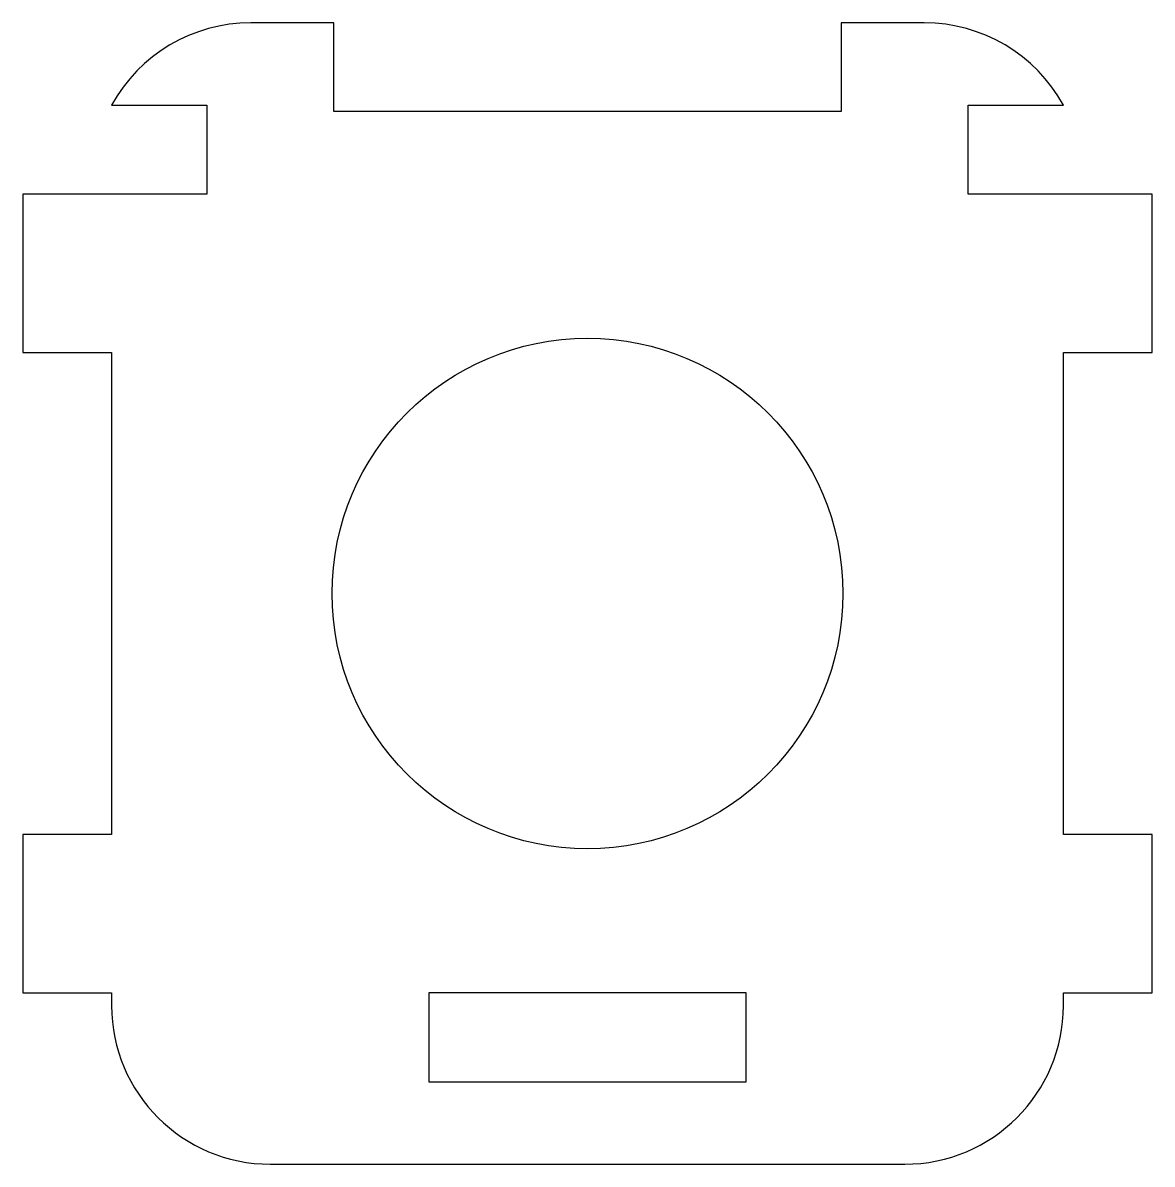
# Model space of a CAD drawing. Extents: x -17.8 to 17.8, y -18 to 18.
import ezdxf

# ---------------------------------------------------------------- set-up
doc = ezdxf.new("R2010")
doc.units = 0
doc.layers.get('0').update_dxf_attribs({"linetype": 'CONTINUOUS'})

msp = doc.modelspace()

# ---------------------------------------------------------------- linework, layer by layer
at = {"color": 7, "linetype": 'CONTINUOUS'}
for p, q in [((-8, 18), (-10.614, 18)), ((-8, 15.2), (-8, 18)), ((8, 18), (8, 15.2)), ((10.614, 18), (8, 18)), ((-15, 15.4), (-12, 15.4)), ((-12, 15.4), (-12, 12.6)), ((8, 15.2), (-8, 15.2)), ((12, 12.6), (12, 15.4)), ((12, 15.4), (15, 15.4)), ((-17.8, 12.6), (-17.8, 7.6)), ((-12, 12.6), (-17.8, 12.6)), ((17.8, 12.6), (12, 12.6)), ((17.8, 7.6), (17.8, 12.6)), ((-17.8, 7.6), (-15, 7.6)), ((-15, 7.6), (-15, -7.6)), ((15, 7.6), (17.8, 7.6)), ((15, -7.6), (15, 7.6)), ((-17.8, -7.6), (-17.8, -12.6)), ((-15, -7.6), (-17.8, -7.6)), ((17.8, -7.6), (15, -7.6)), ((17.8, -12.6), (17.8, -7.6)), ((-17.8, -12.6), (-15, -12.6)), ((-15, -12.6), (-15, -13)), ((-5, -12.6), (-5, -15.4)), ((5, -12.6), (-5, -12.6)), ((5, -15.4), (5, -12.6)), ((15, -12.6), (17.8, -12.6)), ((15, -13), (15, -12.6)), ((-5, -15.4), (5, -15.4)), ((-10, -18), (10, -18))]:
    msp.add_line(p, q, dxfattribs=at)
msp.add_circle((0, 0), 8.05, dxfattribs=at)
for centre, start, end in [((-10.614, 13), 90, 151.3146), ((10.614, 13), 28.6854, 90), ((-10, -13), 180, 270), ((10, -13), 270, 0)]:
    msp.add_arc(centre, 5, start, end, dxfattribs=at)

doc.saveas('drawing.dxf')
